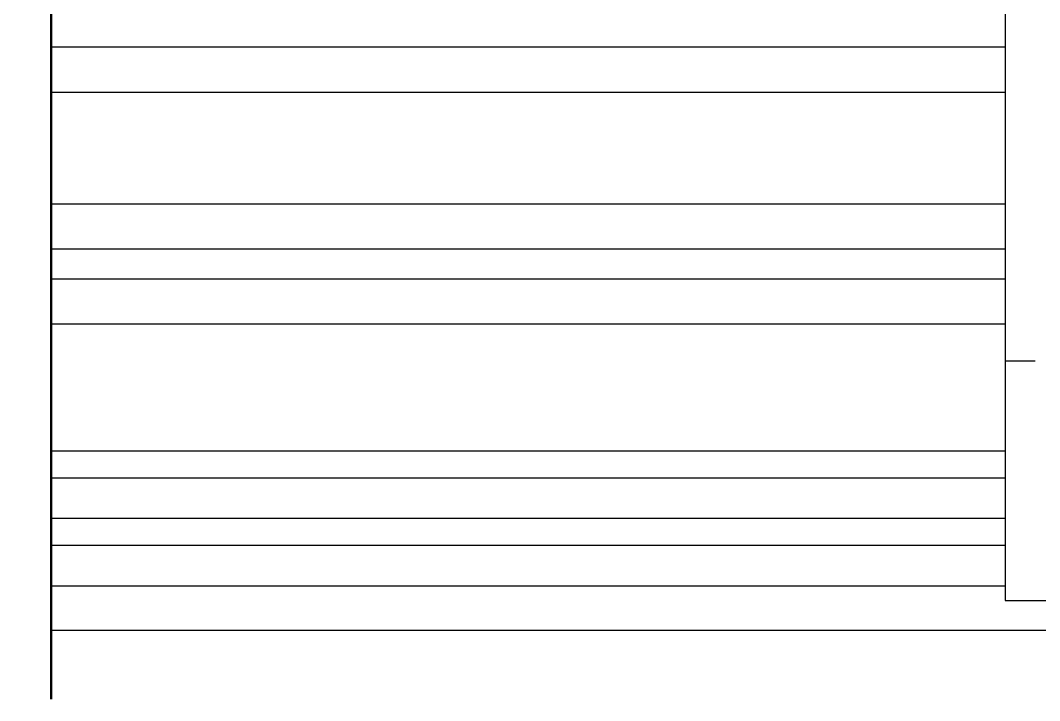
# Model space of a CAD drawing. Extents: x -75 to 127, y -92 to 53.
# Drawn here: x 3.025 to 7.28, y 40.662 to 43.504 of the extents above; entities that cross this region are included whole.
import ezdxf

# ---------------------------------------------------------------- set-up
doc = ezdxf.new("R2010")
doc.units = 0
doc.header["$MEASUREMENT"] = 0
doc.linetypes.add('HIDDEN', pattern=[0.375, 0.25, -0.125])
for name, color, linetype in [('CHMI+HANDLE_HTP6510', 7, 'CONTINUOUS'), ('FRAME', 1, 'CONTINUOUS'), ('MISC', 7, 'CONTINUOUS')]:
    doc.layers.add(name, color=color, linetype=linetype)

# ---------------------------------------------------------------- blocks, each defined once
blk = doc.blocks.new('A$C36041405')
at = {"layer": 'CHMI+HANDLE_HTP6510', "linetype": 'HIDDEN'}
blk.add_line((1, 0), (1, 2), dxfattribs=at)
at = {"layer": 'CHMI+HANDLE_HTP6510'}
blk.add_lwpolyline([(0, 2), (0, 0), (2.5, 0), (2.5, 2)], close=True, dxfattribs=at)

msp = doc.modelspace()

# ---------------------------------------------------------------- linework, layer by layer
at = {"layer": 'FRAME'}
for p, q in [((3.15417, 43.39241), (7.13628, 43.39241)), ((3.15417, 43.20441), (7.13628, 43.20441)), ((3.15417, 42.73741), (7.13628, 42.73741)), ((3.15417, 42.54941), (7.13628, 42.54941)), ((3.15417, 42.42441), (7.13628, 42.42441)), ((3.15417, 42.23641), (7.13628, 42.23641)), ((3.15417, 41.70591), (7.13628, 41.70591)), ((3.15417, 41.70591), (7.13628, 41.70591)), ((3.15417, 41.59337), (7.13628, 41.59337)), ((3.15417, 41.42412), (7.13628, 41.42412)), ((3.15417, 41.31158), (7.13628, 41.31158)), ((3.15417, 41.14233), (7.13628, 41.14233)), ((3.15417, 40.95615), (10.04538, 40.95615))]:
    msp.add_line(p, q, dxfattribs=at)
at = {"layer": 'MISC', "const_width": 0.01}
msp.add_lwpolyline([(3.15417, 40.66748), (3.15417, 44.37961), (3.27047, 44.37961), (3.0411, 44.54259), (3.1532, 44.54259), (3.1532, 48.2712)], dxfattribs=at)

# ---------------------------------------------------------------- block references
at = {"layer": 'CHMI+HANDLE_HTP6510', "rotation": 90}
msp.add_blockref('A$C36041405', (9.13628, 41.08091), dxfattribs=at)

doc.saveas('drawing.dxf')
